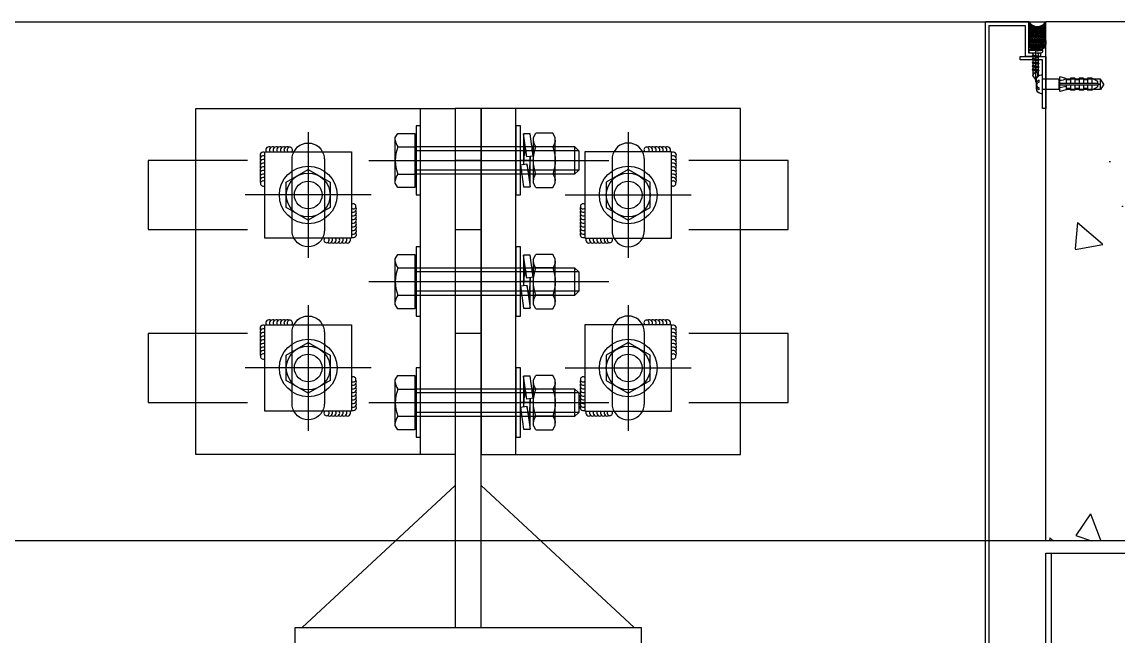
# Model space of a CAD drawing. Header units: millimetres. Extents: x 7297 to 60227, y -7497 to 19324.
# Drawn here: x 56427 to 57061, y 402 to 757 of the extents above; entities that cross this region are included whole.
import ezdxf

# ---------------------------------------------------------------- set-up
doc = ezdxf.new("R2010")
doc.units = ezdxf.units.MM
doc.linetypes.add('HIDDEN', pattern=[0.375, 0.25, -0.125])
for name, color, linetype in [('NS_AL_MOLD', 7, 'Continuous'), ('NS_BRACKET_NUTS', 1, 'Continuous'), ('NS_CAULKING', 8, 'Continuous'), ('NS_COL_CYAN', 4, 'Continuous'), ('NS_COL_MAGENTA', 6, 'Continuous'), ('NS_COL_RED', 1, 'Continuous'), ('NS_COL_YELLOW', 2, 'Continuous'), ('NS_CON', 8, 'Continuous'), ('NS_FRAME', 253, 'Continuous'), ('NS_RIVET_SCREW', 1, 'Continuous'), ('NS_WELD', 1, 'Continuous')]:
    doc.layers.add(name, color=color, linetype=linetype)

# ---------------------------------------------------------------- blocks, each defined once
blk = doc.blocks.new('*U238')
blk.add_lwpolyline([(0, 0), (50, 0), (50, 1158), (0, 1158)], close=True)
at = {"linetype": 'HIDDEN'}
blk.add_lwpolyline([(3.2, 0), (46.8, 0), (46.8, 1158), (3.2, 1158)], close=True, dxfattribs=at)
blk = doc.blocks.new('SHIELD1')
for p, q in [((-3.5, 2.5), (-3.5, -2.5)), ((-2, 3.28), (-2, 2.17)), ((0, 5.5), (-0.5, 5.5)), ((0, 5.5), (0, -5.5)), ((10.07, 3), (0, 3)), ((9.57, 3), (9.57, -3)), ((13.6, 3.3), (10.07, 4.25)), ((10.07, 4.25), (10.07, -4.25)), ((13.6, 1.23), (10.07, 2.18)), ((32.07, 0.5), (10.07, 0.5)), ((13.6, 0.5), (13.6, 3.3)), ((28.6, 3), (13.6, 3)), ((16.1, 2.5), (13.6, 2.5)), ((18.6, 3.5), (16.1, 3.5)), ((16.1, 0.5), (16.1, 3.5)), ((18.6, 0.5), (18.6, 3.5)), ((21.1, 2.5), (18.6, 2.5)), ((23.6, 3.5), (21.1, 3.5)), ((21.1, 0.5), (21.1, 3.5)), ((23.6, 0.5), (23.6, 3.5)), ((26.1, 2.5), (23.6, 2.5)), ((28.6, 3.5), (26.1, 3.5)), ((26.1, 0.5), (26.1, 3.5)), ((28.6, 0.5), (28.6, 3.5)), ((32.07, 1.5), (28.6, 3.5)), ((33.57, 3), (29.47, 3)), ((32.07, 1.5), (32.07, 0.5)), ((33.57, 0), (32.07, 0.5)), ((33.57, 3), (33.57, -3)), ((35.37, 0), (33.57, 3)), ((-2, -1.27), (-2, -2.49)), ((0, -5.5), (-0.5, -5.5)), ((10.07, -3), (0, -3)), ((32.07, -0.5), (10.07, -0.5)), ((13.6, -3.3), (10.07, -4.25)), ((13.6, -3.3), (13.6, -0.5)), ((16.1, -2.5), (13.6, -2.5)), ((28.6, -3), (13.6, -3)), ((16.1, -3.5), (16.1, -0.5)), ((18.6, -3.5), (16.1, -3.5)), ((18.6, -3.5), (18.6, -0.5)), ((21.1, -2.5), (18.6, -2.5)), ((21.1, -3.5), (21.1, -0.5)), ((23.6, -3.5), (21.1, -3.5)), ((23.6, -3.5), (23.6, -0.5)), ((26.1, -2.5), (23.6, -2.5)), ((26.1, -3.5), (26.1, -0.5)), ((28.6, -3.5), (26.1, -3.5)), ((28.6, -3.5), (28.6, -0.5)), ((32.07, -1.5), (28.6, -3.5)), ((33.57, -3), (29.47, -3)), ((32.07, -0.5), (33.57, 0)), ((32.07, -0.5), (32.07, -1.5)), ((35.37, 0), (33.57, -3))]:
    blk.add_line(p, q)
for centre, radius, start, end in [((-0.5, 2.5), 3, 90, 180), ((-0.7, 0.57), 3, 115.57842, 158.70864), ((-0.53, -0.44), 3, 119.42428, 162.67983), ((-0.52, 1.34), 3, 197.18233, 240.52878), ((-0.72, 0.23), 3, 202.09491, 244.75042), ((-0.5, -2.5), 3, 180, 270), ((9.63, -10.92), 8.86, 63.37886, 87.17971)]:
    blk.add_arc(centre, radius, start, end)
blk = doc.blocks.new('피스')
for p, q in [((-4, 1.5), (-4, 1)), ((-4, 1.5), (4, 1.5)), ((-3, 0), (3, 0)), ((-0.5, 2.98), (-0.4, 2.3)), ((-0.4, 2.3), (0.4, 2.3)), ((0, 4.99), (0, -16.77)), ((0.5, 2.98), (0.4, 2.3)), ((4, 1.5), (4, 1)), ((2, -1.5), (-2, -2)), ((-1.5, -1.5), (-2, -2)), ((-2, -2), (-1.5, -2.5)), ((-1.5, -3.5), (-2, -4)), ((2, -3.5), (-2, -4)), ((-2, -4), (-1.5, -4.5)), ((-1.5, -5.5), (-2, -6)), ((2, -5.5), (-2, -6)), ((-2, -6), (-1.5, -6.5)), ((-1.5, -0.5), (-1.5, -1.5)), ((1.5, -1), (-1.5, -1.5)), ((1.5, -2), (-1.5, -2.5)), ((-1.5, -2.5), (-1.5, -3.5)), ((1.5, -3), (-1.5, -3.5)), ((1.5, -4), (-1.5, -4.5)), ((-1.5, -4.5), (-1.5, -5.5)), ((1.5, -5), (-1.5, -5.5)), ((1.5, -6), (-1.5, -6.5)), ((1.5, -0.5), (1.5, -1)), ((1.5, -1), (2, -1.5)), ((2, -1.5), (1.5, -2)), ((1.5, -2), (1.5, -3)), ((1.5, -3), (2, -3.5)), ((2, -3.5), (1.5, -4)), ((1.5, -4), (1.5, -5)), ((1.5, -5), (2, -5.5)), ((2, -5.5), (1.5, -6)), ((1.5, -6), (1.5, -7)), ((-1.5, -7.5), (-2, -8)), ((2, -7.5), (-2, -8)), ((-2, -8), (-1.5, -8.5)), ((-1.5, -9.5), (-2, -10)), ((2, -9.5), (-2, -10)), ((-2, -10), (-1.5, -10.5)), ((-1.5, -6.5), (-1.5, -7.5)), ((1.5, -7), (-1.5, -7.5)), ((1.5, -8), (-1.5, -8.5)), ((-1.5, -8.5), (-1.5, -9.5)), ((1.5, -9), (-1.5, -9.5)), ((1.5, -10), (-1.5, -10.5)), ((-1.5, -10.5), (-1.5, -13.5)), ((-1.27, -13.54), (-1.27, -11.97)), ((1.5, -13.03), (0.6, -11.47)), ((1.5, -7), (2, -7.5)), ((2, -7.5), (1.5, -8)), ((1.5, -8), (1.5, -9)), ((1.5, -9), (2, -9.5)), ((2, -9.5), (1.5, -10)), ((1.5, -10), (1.5, -13.03)), ((0, -15), (-1.5, -13.5)), ((0, -15), (-1.27, -13.54)), ((0, -15), (1.5, -13.03))]:
    blk.add_line(p, q)
for centre, radius, start, end in [((0, -3.08), 6.08, 94.71456, 131.11209), ((-3, 1), 1, 180, 270), ((-2, -0.5), 0.5, 0, 90), ((0, -3.08), 6.08, 48.88791, 85.28544), ((2, -0.5), 0.5, 90, 180), ((3, 1), 1, 270, 0), ((-0.27, -11.97), 1, 30.08633, 180)]:
    blk.add_arc(centre, radius, start, end)
blk = doc.blocks.new('N-SCREW')
blk.add_blockref('피스', (17.25, -1.03))
blk = doc.blocks.new('-AS0-DFASDFASD+7SDFDE')
for p, q in [((140.34, -30.26), (139.81, -31.19)), ((140.34, -30.26), (144.01, -30.26)), ((144.01, -30.26), (144.54, -31.19)), ((139.81, -31.19), (139.81, -41.09)), ((144.01, -33.19), (140.34, -33.19)), ((144.54, -31.19), (144.54, -41.09)), ((144.01, -39.08), (140.34, -39.08)), ((139.81, -41.09), (140.34, -42.02)), ((144.01, -42.02), (140.34, -42.02)), ((144.54, -41.09), (144.01, -42.02))]:
    blk.add_line(p, q)
for centre, radius, start, end in [((142.73, -31.48), 2.94, 184.6551, 215.532), ((148.15, -36.14), 8.34, 159.331, 200.669), ((141.62, -31.48), 2.94, 324.468, 355.3449), ((136.2, -36.14), 8.34, 339.331, 20.669), ((142.73, -40.79), 2.94, 144.468, 175.3449), ((141.62, -40.79), 2.94, 4.6551, 35.532)]:
    blk.add_arc(centre, radius, start, end)
blk = doc.blocks.new('ASD-FA-SDFASD+69DF')
for p, q in [((136.08, -35.19), (136.75, -30.39)), ((136.75, -30.39), (138.18, -30.39)), ((137.47, -35.38), (138.18, -30.39)), ((138.18, -30.39), (138.18, -36.99)), ((137.97, -33.26), (137.47, -35.38)), ((138.16, -36.99), (137.97, -33.26)), ((136.08, -35.19), (137.47, -35.38)), ((136.76, -41.88), (136.76, -35.28)), ((136.96, -39.01), (136.76, -35.28)), ((138.86, -36.14), (136.08, -36.14)), ((137.46, -36.89), (136.76, -41.88)), ((137.46, -36.89), (136.96, -39.01)), ((138.86, -37.08), (137.46, -36.89)), ((138.86, -37.08), (138.18, -41.88)), ((138.18, -41.88), (136.76, -41.88))]:
    blk.add_line(p, q)

msp = doc.modelspace()

# ---------------------------------------------------------------- hatches: boundary and pattern name
at = {"layer": 'NS_CAULKING'}
h = msp.add_hatch(dxfattribs=at)
h.set_pattern_fill('ANSI37', color=256, scale=0.149999, angle=450, style=0)
h.set_pattern_definition([(135, (-855248.14927, 555551.27796), (-0.33675832148, -0.33675832148), []), (225, (-855248.14927, 555551.27796), (0.33675832148, -0.33675832148), [])])
edge = h.paths.add_edge_path()
edge.add_line((57019.13, 747.53), (57019.13, 744.68))
edge.add_arc((57014.13, 744.68), 5, 719.95167, 900)
edge.add_line((57009.13, 744.68), (57009.13, 756.53))
edge.add_arc((57014.13, 759.88), 6.02, 573.78618, 686.21382)
edge.add_line((57019.13, 756.53), (57019.13, 747.53))
h = msp.add_hatch(dxfattribs=at)
h.set_pattern_fill('HONEY', color=256, scale=0.149999, angle=360, style=0)
h.set_pattern_definition([(360, (662339.8928, 913006.65896), (0.71437227822, 0.41244302533), [0.4762481855, -0.95249637096]), (120, (662339.8928, 913006.65896), (-0.71437227666, 0.41244302803), [0.4762481855, -0.95249637096]), (60, (662339.8928, 913006.65896), (1.56e-09, 0.82488605336), [-0.95249637096, 0.4762481855])])
edge = h.paths.add_edge_path()
edge.add_arc((57014.13, 744.68), 5, 720, 1080, ccw=False)
at = {"layer": 'NS_CON'}
h = msp.add_hatch(dxfattribs=at)
h.set_pattern_fill('AR-CONC', color=256, angle=-90)
h.set_pattern_definition([(320, (68218.15, -116494.68), (-15.93909, -182.18467), [19.05, -209.55]), (265, (68218.15, -116494.68), (191.05685, 35.24342), [15.24, -167.64058]), (10.45144, (68216.82, -116509.86), (175.11775, -146.94125), [16.19, -178.09024]), (316.1842, (68268.95, -116494.68), (-42.04233, -271.07904), [28.575, -314.325]), (6.63556, (68265.45, -116517.27), (247.4261, -237.40413), [24.285, -267.1356]), (261.18415, (68268.95, -116494.68), (247.4261, -237.40413), [22.85997, -251.4597]), (291, (68256.25, -116520.08), (-102.2652, -151.6144), [19.05, -209.55]), (236, (68256.25, -116520.08), (184.18797, -61.80203), [15.24, -167.64]), (341.45144, (68247.73, -116532.71), (81.92277, -213.41642), [16.19, -178.08994]), (307.5, (68218.15, -116494.676), (84.55504, -3.088603), [0, -165.608, 0, -170.18, 0, -168.275]), (277.5, (68218.15, -116494.68), (100.180575, -66.81966), [0, -97.028, 0, -161.798, 0, -64.135]), (237.5, (68218.15, -116438.034), (-5.728744, -135.590595), [0, -63.5, 0, -198.12, 0, -262.89]), (227.5, (68218.15, -116412.63), (25.42649, -148.12918), [0, -82.55, 0, -131.572, 0, -186.69])])
h.paths.add_polyline_path([(57019.13, 456.53), (57019.13, 756.53), (58195.59, 756.53), (58195.59, 456.53)])

# ---------------------------------------------------------------- linework, layer by layer
at = {"layer": 'NS_AL_MOLD'}
msp.add_lwpolyline([(57017.13, 706.53), (57017.13, 734.53), (57004.13, 734.53), (57004.13, 736.53), (57019.13, 736.53), (57019.13, 706.53)], close=True, dxfattribs=at)
at = {"layer": 'NS_BRACKET_NUTS'}
for p, q in [((56642.98, 689.65, 0), (56644.42, 692.13, 0)), ((56644.42, 692.13, 0), (56654.18, 692.13, 0)), ((56654.18, 692.13, 0), (56654.18, 660.77, 0)), ((56642.98, 663.25, 0), (56642.98, 689.65, 0)), ((56655.14, 684.45, 0), (56746.62, 684.45, 0)), ((56746.62, 684.45, 0), (56746.62, 668.45, 0)), ((56746.62, 684.45, 0), (56749.02, 682.05, 0)), ((56644.42, 684.31, 0), (56654.18, 684.31, 0)), ((56749.02, 682.05, 0), (56654.18, 682.05, 0)), ((56749.02, 682.05, 0), (56749.02, 670.85, 0)), ((56627.61, 676.53, 0), (56766.46, 676.53, 0)), ((56644.42, 668.6, 0), (56654.18, 668.6, 0)), ((56749.02, 670.85, 0), (56654.18, 670.85, 0)), ((56746.62, 668.45, 0), (56655.14, 668.45, 0)), ((56749.02, 670.85, 0), (56746.62, 668.45, 0)), ((56644.42, 660.77, 0), (56642.98, 663.25, 0)), ((56654.18, 660.77, 0), (56644.42, 660.77, 0)), ((56642.98, 619.65, 0), (56644.42, 622.13, 0)), ((56644.42, 622.13, 0), (56654.18, 622.13, 0)), ((56654.18, 622.13, 0), (56654.18, 590.77, 0)), ((56642.98, 593.25, 0), (56642.98, 619.65, 0)), ((56644.42, 614.31, 0), (56654.18, 614.31, 0)), ((56749.02, 612.05, 0), (56654.18, 612.05, 0)), ((56655.14, 614.45, 0), (56746.62, 614.45, 0)), ((56746.62, 614.45, 0), (56746.62, 598.45, 0)), ((56746.62, 614.45, 0), (56749.02, 612.05, 0)), ((56749.02, 612.05, 0), (56749.02, 600.85, 0)), ((56627.61, 606.53, 0), (56766.46, 606.53, 0)), ((56644.42, 598.6, 0), (56654.18, 598.6, 0)), ((56749.02, 600.85, 0), (56654.18, 600.85, 0)), ((56746.62, 598.45, 0), (56655.14, 598.45, 0)), ((56749.02, 600.85, 0), (56746.62, 598.45, 0)), ((56644.42, 590.77, 0), (56642.98, 593.25, 0)), ((56654.18, 590.77, 0), (56644.42, 590.77, 0)), ((56642.98, 549.65, 0), (56644.42, 552.13, 0)), ((56644.42, 552.13, 0), (56654.18, 552.13, 0)), ((56654.18, 552.13, 0), (56654.18, 520.77, 0)), ((56642.98, 523.25, 0), (56642.98, 549.65, 0)), ((56644.42, 544.31, 0), (56654.18, 544.31, 0)), ((56749.02, 542.05, 0), (56654.18, 542.05, 0)), ((56655.14, 544.45, 0), (56746.62, 544.45, 0)), ((56746.62, 544.45, 0), (56746.62, 528.45, 0)), ((56746.62, 544.45, 0), (56749.02, 542.05, 0)), ((56749.02, 542.05, 0), (56749.02, 530.85, 0)), ((56627.61, 536.53, 0), (56766.46, 536.53, 0)), ((56644.42, 528.6, 0), (56654.18, 528.6, 0)), ((56749.02, 530.85, 0), (56654.18, 530.85, 0)), ((56746.62, 528.45, 0), (56655.14, 528.45, 0)), ((56749.02, 530.85, 0), (56746.62, 528.45, 0)), ((56644.42, 520.77, 0), (56642.98, 523.25, 0)), ((56654.18, 520.77, 0), (56644.42, 520.77, 0))]:
    msp.add_line(p, q, dxfattribs=at)
at = {"layer": 'NS_BRACKET_NUTS', "elevation": 0}
for points in [[(56654.96, 696.53), (56654.96, 656.53), (56657.62, 656.53), (56657.62, 696.53)], [(56712.62, 696.53), (56712.62, 656.53), (56715.29, 656.53), (56715.29, 696.53)], [(56605.29, 649.22), (56592.62, 641.91), (56579.96, 649.22), (56579.96, 663.85), (56592.62, 671.16), (56605.29, 663.85)], [(56764.96, 649.22), (56777.62, 641.91), (56790.29, 649.22), (56790.29, 663.85), (56777.62, 671.16), (56764.96, 663.85)], [(56654.96, 626.53), (56654.96, 586.53), (56657.62, 586.53), (56657.62, 626.53)], [(56712.62, 626.53), (56712.62, 586.53), (56715.29, 586.53), (56715.29, 626.53)], [(56605.29, 549.22), (56592.62, 541.91), (56579.96, 549.22), (56579.96, 563.85), (56592.62, 571.16), (56605.29, 563.85)], [(56764.96, 549.22), (56777.62, 541.91), (56790.29, 549.22), (56790.29, 563.85), (56777.62, 571.16), (56764.96, 563.85)], [(56654.96, 556.53), (56654.96, 516.53), (56657.62, 516.53), (56657.62, 556.53)], [(56712.62, 556.53), (56712.62, 516.53), (56715.29, 516.53), (56715.29, 556.53)]]:
    msp.add_lwpolyline(points, close=True, dxfattribs=at)
at = {"layer": 'NS_BRACKET_NUTS'}
for centre, radius in [((56592.62, 656.53, 0), 16.67), ((56777.62, 656.53, 0), 16.67), ((56592.62, 656.53, 0), 12.67), ((56777.62, 656.53, 0), 12.67), ((56592.62, 656.53, 0), 8), ((56777.62, 656.53, 0), 8), ((56592.62, 556.53, 0), 16.67), ((56777.62, 556.53, 0), 16.67), ((56592.62, 556.53, 0), 12.67), ((56592.62, 556.53, 0), 8), ((56777.62, 556.53, 0), 12.67), ((56777.62, 556.53, 0), 8)]:
    msp.add_circle(centre, radius, dxfattribs=at)
for centre, radius, start, end in [((56650.79, 688.86, 0), 7.83, 184.65511, 215.53201), ((56655.14, 685.41, 0), 0.96, 180, 270), ((56665.23, 676.45, 0), 22.25, 159.33099, 200.66901), ((56650.79, 664.05, 0), 7.83, 144.46799, 175.34489), ((56655.14, 667.49, 0), 0.96, 90, 180), ((56650.79, 618.86, 0), 7.83, 184.65511, 215.53201), ((56655.14, 615.41, 0), 0.96, 180, 270), ((56665.23, 606.45, 0), 22.25, 159.33099, 200.66901), ((56650.79, 594.05, 0), 7.83, 144.46799, 175.34489), ((56655.14, 597.49, 0), 0.96, 90, 180), ((56650.79, 548.86, 0), 7.83, 184.65511, 215.53201), ((56655.14, 545.41, 0), 0.96, 180, 270), ((56665.23, 536.45, 0), 22.25, 159.33099, 200.66901), ((56650.79, 524.05, 0), 7.83, 144.46799, 175.34489), ((56655.14, 527.49, 0), 0.96, 90, 180)]:
    msp.add_arc(centre, radius, start, end, dxfattribs=at)
at = {"layer": 'NS_CAULKING'}
msp.add_circle((57014.13, 744.68, 0), 5, dxfattribs=at)
msp.add_arc((57014.13, 759.88), 6.02, 213.78618, 326.21382, dxfattribs=at)
at = {"layer": 'NS_COL_CYAN'}
for p, q in [((57009.13, 756.53), (56984.13, 756.53)), ((57016.13, 736.53), (57007.13, 736.53))]:
    msp.add_line(p, q, dxfattribs=at)
for points in [[(56986.13, 754.53), (56986.13, 258.53), (57019.13, 258.53), (57019.13, 249.53), (57017.13, 249.53), (57017.13, 256.53), (56984.13, 256.53), (56984.13, 756.53)], [(56986.13, 754.53), (57007.13, 754.53), (57007.13, 736.53)], [(57016.13, 736.53), (57016.13, 738.53), (57009.13, 738.53), (57009.13, 756.53), (57009.13, 738.53)]]:
    msp.add_lwpolyline(points, dxfattribs=at)
at = {"layer": 'NS_COL_MAGENTA', "elevation": 0}
for points in [[(56677.62, 506.53), (56527.62, 506.53), (56527.62, 706.53), (56677.62, 706.53)], [(56677.62, 506.53), (56657.62, 506.53), (56657.62, 706.53), (56677.62, 706.53)], [(56692.62, 506.53), (56842.62, 506.53), (56842.62, 706.53), (56692.62, 706.53)], [(56692.62, 506.53), (56712.62, 506.53), (56712.62, 706.53), (56692.62, 706.53)], [(56617.62, 631.53), (56567.62, 631.53), (56567.62, 681.53), (56617.62, 681.53)], [(56752.62, 631.53), (56802.62, 631.53), (56802.62, 681.53), (56752.62, 681.53)], [(56617.62, 531.53), (56567.62, 531.53), (56567.62, 581.53), (56617.62, 581.53)], [(56752.62, 531.53), (56802.62, 531.53), (56802.62, 581.53), (56752.62, 581.53)]]:
    msp.add_lwpolyline(points, close=True, dxfattribs=at)
at = {"layer": 'NS_COL_RED', "ltscale": 0.1}
for p, q in [((56592.62, 692.9, 0), (56592.62, 620.17, 0)), ((56777.62, 692.9, 0), (56777.62, 620.17, 0)), ((56628.99, 656.53, 0), (56556.26, 656.53, 0)), ((56741.26, 656.53, 0), (56813.99, 656.53, 0)), ((56592.62, 592.9, 0), (56592.62, 520.17, 0)), ((56777.62, 592.9, 0), (56777.62, 520.17, 0)), ((56628.99, 556.53, 0), (56556.26, 556.53, 0)), ((56741.26, 556.53, 0), (56813.99, 556.53, 0))]:
    msp.add_line(p, q, dxfattribs=at)
at = {"layer": 'NS_COL_RED'}
for p, q in [((56589.12, 406.53), (56677.62, 488.53)), ((56781.12, 406.53), (56692.62, 488.53))]:
    msp.add_line(p, q, dxfattribs=at)
at = {"layer": 'NS_COL_RED', "elevation": 0}
msp.add_lwpolyline([(56677.62, 406.53), (56692.62, 406.53), (56692.62, 706.53), (56677.62, 706.53)], close=True, dxfattribs=at)
at = {"layer": 'NS_COL_RED', "ltscale": 0.5, "elevation": 0}
for points in [[(56583.29, 677.2, -0.035852), (56583.39, 678.53, -0.866025), (56601.86, 678.53, -0.035852), (56601.96, 677.2), (56601.96, 635.87, -0.035852), (56601.86, 634.53, -0.866025), (56583.39, 634.53, -0.035852), (56583.29, 635.87), (56583.29, 677.2)], [(56786.96, 677.2, 0.035852), (56786.86, 678.53, 0.866025), (56768.39, 678.53, 0.035852), (56768.29, 677.2), (56768.29, 635.87, 0.035852), (56768.39, 634.53, 0.866025), (56786.86, 634.53, 0.035852), (56786.96, 635.87), (56786.96, 677.2)], [(56583.29, 577.2, -0.035852), (56583.39, 578.53, -0.866025), (56601.86, 578.53, -0.035852), (56601.96, 577.2), (56601.96, 535.87, -0.035852), (56601.86, 534.53, -0.866025), (56583.39, 534.53, -0.035852), (56583.29, 535.87), (56583.29, 577.2)], [(56786.96, 577.2, 0.035852), (56786.86, 578.53, 0.866025), (56768.39, 578.53, 0.035852), (56768.29, 577.2), (56768.29, 535.87, 0.035852), (56768.39, 534.53, 0.866025), (56786.86, 534.53, 0.035852), (56786.96, 535.87), (56786.96, 577.2)]]:
    msp.add_lwpolyline(points, format="xyb", dxfattribs=at)
at = {"layer": 'NS_COL_RED'}
msp.add_lwpolyline([(56585.12, 396.53), (56585.12, 406.53), (56785.12, 406.53), (56785.12, 396.53)], dxfattribs=at)
at = {"layer": 'NS_COL_YELLOW'}
for p, q in [((54349.13, 756.53), (57019.13, 756.53)), ((57019.13, 456.53), (57019.13, 756.53)), ((57019.13, 456.53), (54349.13, 456.53)), ((57784.13, 456.53), (57019.13, 456.53))]:
    msp.add_line(p, q, dxfattribs=at)
at = {"layer": 'NS_COL_YELLOW', "elevation": 0}
for points in [[(56557.62, 676.53), (56500.12, 676.53), (56500.12, 636.53), (56557.62, 636.53)], [(56692.62, 676.53), (56677.62, 676.53)], [(56812.62, 636.53), (56870.12, 636.53), (56870.12, 676.53), (56812.62, 676.53)], [(56677.62, 636.53), (56692.62, 636.53)], [(56557.62, 576.53), (56500.12, 576.53), (56500.12, 536.53), (56557.62, 536.53)], [(56692.62, 576.53), (56677.62, 576.53)], [(56812.62, 536.53), (56870.12, 536.53), (56870.12, 576.53), (56812.62, 576.53)], [(56677.62, 536.53), (56692.62, 536.53)]]:
    msp.add_lwpolyline(points, dxfattribs=at)
at = {"layer": 'NS_CON'}
msp.add_line((58195.59, 756.53), (57019.13, 756.53), dxfattribs=at)
at = {"layer": 'NS_WELD'}
for centre, radius, start, end in [((56566.69, 679.35, 0), 1.9, 60.36743, 213.58244), ((56566.69, 677.25, 0), 1.9, 60.36743, 213.58244), ((56570.01, 682.47, 0), 1.9, 56.41756, 209.63257), ((56572.11, 682.47, 0), 1.9, 56.41756, 209.63257), ((56574.21, 682.47, 0), 1.9, 56.41756, 209.63257), ((56576.31, 682.47, 0), 1.9, 56.41756, 209.63257), ((56578.41, 682.47, 0), 1.9, 56.41756, 209.63257), ((56580.51, 682.47, 0), 1.9, 56.41756, 209.63257), ((56582.01, 682.62, 0), 1.51, 314.15522, 225.84478), ((56788.24, 682.62, 0), 1.51, 314.15522, 225.84478), ((56789.74, 682.47, 0), 1.9, 330.36743, 123.58244), ((56791.84, 682.47, 0), 1.9, 330.36743, 123.58244), ((56793.94, 682.47, 0), 1.9, 330.36743, 123.58244), ((56796.04, 682.47, 0), 1.9, 330.36743, 123.58244), ((56798.14, 682.47, 0), 1.9, 330.36743, 123.58244), ((56800.24, 682.47, 0), 1.9, 330.36743, 123.58244), ((56803.56, 679.35, 0), 1.9, 326.41756, 119.63257), ((56803.56, 677.25, 0), 1.9, 326.41756, 119.63257), ((56566.69, 675.15, 0), 1.9, 60.36743, 213.58244), ((56566.69, 673.05, 0), 1.9, 60.36743, 213.58244), ((56566.69, 670.95, 0), 1.9, 60.36743, 213.58244), ((56803.56, 675.15, 0), 1.9, 326.41756, 119.63257), ((56803.56, 673.05, 0), 1.9, 326.41756, 119.63257), ((56803.56, 670.95, 0), 1.9, 326.41756, 119.63257), ((56566.69, 668.85, 0), 1.9, 60.36743, 213.58244), ((56566.69, 666.75, 0), 1.9, 60.36743, 213.58244), ((56566.69, 664.65, 0), 1.9, 60.36743, 213.58244), ((56803.56, 668.85, 0), 1.9, 326.41756, 119.63257), ((56803.56, 666.75, 0), 1.9, 326.41756, 119.63257), ((56803.56, 664.65, 0), 1.9, 326.41756, 119.63257), ((56566.54, 663.15, 0), 1.51, 44.15522, 315.84478), ((56803.71, 663.15, 0), 1.51, 224.15522, 135.84478), ((56618.71, 649.92, 0), 1.51, 224.15522, 135.84478), ((56618.56, 648.42, 0), 1.9, 240.36743, 33.58244), ((56618.56, 646.32, 0), 1.9, 240.36743, 33.58244), ((56751.69, 648.42, 0), 1.9, 146.41756, 299.63257), ((56751.69, 646.32, 0), 1.9, 146.41756, 299.63257), ((56751.54, 649.92, 0), 1.51, 44.15522, 315.84478), ((56618.56, 644.22, 0), 1.9, 240.36743, 33.58244), ((56618.56, 642.12, 0), 1.9, 240.36743, 33.58244), ((56618.56, 640.02, 0), 1.9, 240.36743, 33.58244), ((56751.69, 644.22, 0), 1.9, 146.41756, 299.63257), ((56751.69, 642.12, 0), 1.9, 146.41756, 299.63257), ((56751.69, 640.02, 0), 1.9, 146.41756, 299.63257), ((56618.56, 637.92, 0), 1.9, 240.36743, 33.58244), ((56618.56, 635.82, 0), 1.9, 240.36743, 33.58244), ((56618.56, 633.72, 0), 1.9, 240.36743, 33.58244), ((56751.69, 637.92, 0), 1.9, 146.41756, 299.63257), ((56751.69, 635.82, 0), 1.9, 146.41756, 299.63257), ((56751.69, 633.72, 0), 1.9, 146.41756, 299.63257), ((56603.24, 630.45, 0), 1.51, 134.15522, 45.84478), ((56604.74, 630.6, 0), 1.9, 236.41756, 29.63257), ((56606.84, 630.6, 0), 1.9, 236.41756, 29.63257), ((56608.94, 630.6, 0), 1.9, 236.41756, 29.63257), ((56611.04, 630.6, 0), 1.9, 236.41756, 29.63257), ((56613.14, 630.6, 0), 1.9, 236.41756, 29.63257), ((56615.24, 630.6, 0), 1.9, 236.41756, 29.63257), ((56755.01, 630.6, 0), 1.9, 150.36743, 303.58244), ((56757.11, 630.6, 0), 1.9, 150.36743, 303.58244), ((56759.21, 630.6, 0), 1.9, 150.36743, 303.58244), ((56761.31, 630.6, 0), 1.9, 150.36743, 303.58244), ((56763.41, 630.6, 0), 1.9, 150.36743, 303.58244), ((56765.51, 630.6, 0), 1.9, 150.36743, 303.58244), ((56767.01, 630.45, 0), 1.51, 134.15522, 45.84478), ((56570.01, 582.47, 0), 1.9, 56.41756, 209.63257), ((56572.11, 582.47, 0), 1.9, 56.41756, 209.63257), ((56574.21, 582.47, 0), 1.9, 56.41756, 209.63257), ((56576.31, 582.47, 0), 1.9, 56.41756, 209.63257), ((56578.41, 582.47, 0), 1.9, 56.41756, 209.63257), ((56580.51, 582.47, 0), 1.9, 56.41756, 209.63257), ((56582.01, 582.62, 0), 1.51, 314.15522, 225.84478), ((56788.24, 582.62, 0), 1.51, 314.15522, 225.84478), ((56789.74, 582.47, 0), 1.9, 330.36743, 123.58244), ((56791.84, 582.47, 0), 1.9, 330.36743, 123.58244), ((56793.94, 582.47, 0), 1.9, 330.36743, 123.58244), ((56796.04, 582.47, 0), 1.9, 330.36743, 123.58244), ((56798.14, 582.47, 0), 1.9, 330.36743, 123.58244), ((56800.24, 582.47, 0), 1.9, 330.36743, 123.58244), ((56566.69, 579.35, 0), 1.9, 60.36743, 213.58244), ((56566.69, 577.25, 0), 1.9, 60.36743, 213.58244), ((56566.69, 575.15, 0), 1.9, 60.36743, 213.58244), ((56803.56, 579.35, 0), 1.9, 326.41756, 119.63257), ((56803.56, 577.25, 0), 1.9, 326.41756, 119.63257), ((56803.56, 575.15, 0), 1.9, 326.41756, 119.63257), ((56566.69, 573.05, 0), 1.9, 60.36743, 213.58244), ((56566.69, 570.95, 0), 1.9, 60.36743, 213.58244), ((56566.69, 568.85, 0), 1.9, 60.36743, 213.58244), ((56803.56, 573.05, 0), 1.9, 326.41756, 119.63257), ((56803.56, 570.95, 0), 1.9, 326.41756, 119.63257), ((56803.56, 568.85, 0), 1.9, 326.41756, 119.63257), ((56566.69, 566.75, 0), 1.9, 60.36743, 213.58244), ((56566.69, 564.65, 0), 1.9, 60.36743, 213.58244), ((56566.54, 563.15, 0), 1.51, 44.15522, 315.84478), ((56803.56, 566.75, 0), 1.9, 326.41756, 119.63257), ((56803.56, 564.65, 0), 1.9, 326.41756, 119.63257), ((56803.71, 563.15, 0), 1.51, 224.15522, 135.84478), ((56618.71, 549.92, 0), 1.51, 224.15522, 135.84478), ((56751.54, 549.92, 0), 1.51, 44.15522, 315.84478), ((56618.56, 548.42, 0), 1.9, 240.36743, 33.58244), ((56618.56, 546.32, 0), 1.9, 240.36743, 33.58244), ((56618.56, 544.22, 0), 1.9, 240.36743, 33.58244), ((56751.69, 548.42, 0), 1.9, 146.41756, 299.63257), ((56751.69, 546.32, 0), 1.9, 146.41756, 299.63257), ((56751.69, 544.22, 0), 1.9, 146.41756, 299.63257), ((56618.56, 542.12, 0), 1.9, 240.36743, 33.58244), ((56618.56, 540.02, 0), 1.9, 240.36743, 33.58244), ((56618.56, 537.92, 0), 1.9, 240.36743, 33.58244), ((56751.69, 542.12, 0), 1.9, 146.41756, 299.63257), ((56751.69, 540.02, 0), 1.9, 146.41756, 299.63257), ((56751.69, 537.92, 0), 1.9, 146.41756, 299.63257), ((56618.56, 535.82, 0), 1.9, 240.36743, 33.58244), ((56618.56, 533.72, 0), 1.9, 240.36743, 33.58244), ((56751.69, 535.82, 0), 1.9, 146.41756, 299.63257), ((56751.69, 533.72, 0), 1.9, 146.41756, 299.63257), ((56603.24, 530.45, 0), 1.51, 134.15522, 45.84478), ((56604.74, 530.6, 0), 1.9, 236.41756, 29.63257), ((56606.84, 530.6, 0), 1.9, 236.41756, 29.63257), ((56608.94, 530.6, 0), 1.9, 236.41756, 29.63257), ((56611.04, 530.6, 0), 1.9, 236.41756, 29.63257), ((56613.14, 530.6, 0), 1.9, 236.41756, 29.63257), ((56615.24, 530.6, 0), 1.9, 236.41756, 29.63257), ((56755.01, 530.6, 0), 1.9, 150.36743, 303.58244), ((56757.11, 530.6, 0), 1.9, 150.36743, 303.58244), ((56759.21, 530.6, 0), 1.9, 150.36743, 303.58244), ((56761.31, 530.6, 0), 1.9, 150.36743, 303.58244), ((56763.41, 530.6, 0), 1.9, 150.36743, 303.58244), ((56765.51, 530.6, 0), 1.9, 150.36743, 303.58244), ((56767.01, 530.45, 0), 1.51, 134.15522, 45.84478)]:
    msp.add_arc(centre, radius, start, end, dxfattribs=at)

# ---------------------------------------------------------------- block references
at = {"layer": 'NS_BRACKET_NUTS', "xscale": -2.666672, "yscale": 2.666672, "zscale": 2.666672, "rotation": 180}
for name, p in [('ASD-FA-SDFASD+69DF', (56352.42, 580.09, 0)), ('-AS0-DFASDFASD+7SDFDE', (56350.01, 580.09, 0)), ('ASD-FA-SDFASD+69DF', (56352.42, 510.09, 0)), ('-AS0-DFASDFASD+7SDFDE', (56350.01, 510.09, 0)), ('ASD-FA-SDFASD+69DF', (56352.42, 440.09, 0)), ('-AS0-DFASDFASD+7SDFDE', (56350.01, 440.09, 0))]:
    msp.add_blockref(name, p, dxfattribs=at)
at = {"layer": 'NS_FRAME', "xscale": -1}
msp.add_blockref('*U238', (57069.13, -708.47), dxfattribs=at)
at = {"layer": 'NS_RIVET_SCREW', "xscale": -1}
msp.add_blockref('N-SCREW', (57030.38, 739.56), dxfattribs=at)
at = {"layer": 'NS_RIVET_SCREW', "xscale": -1, "rotation": 180}
msp.add_blockref('SHIELD1', (57017.13, 720.53, 0), dxfattribs=at)

doc.saveas('drawing.dxf')
